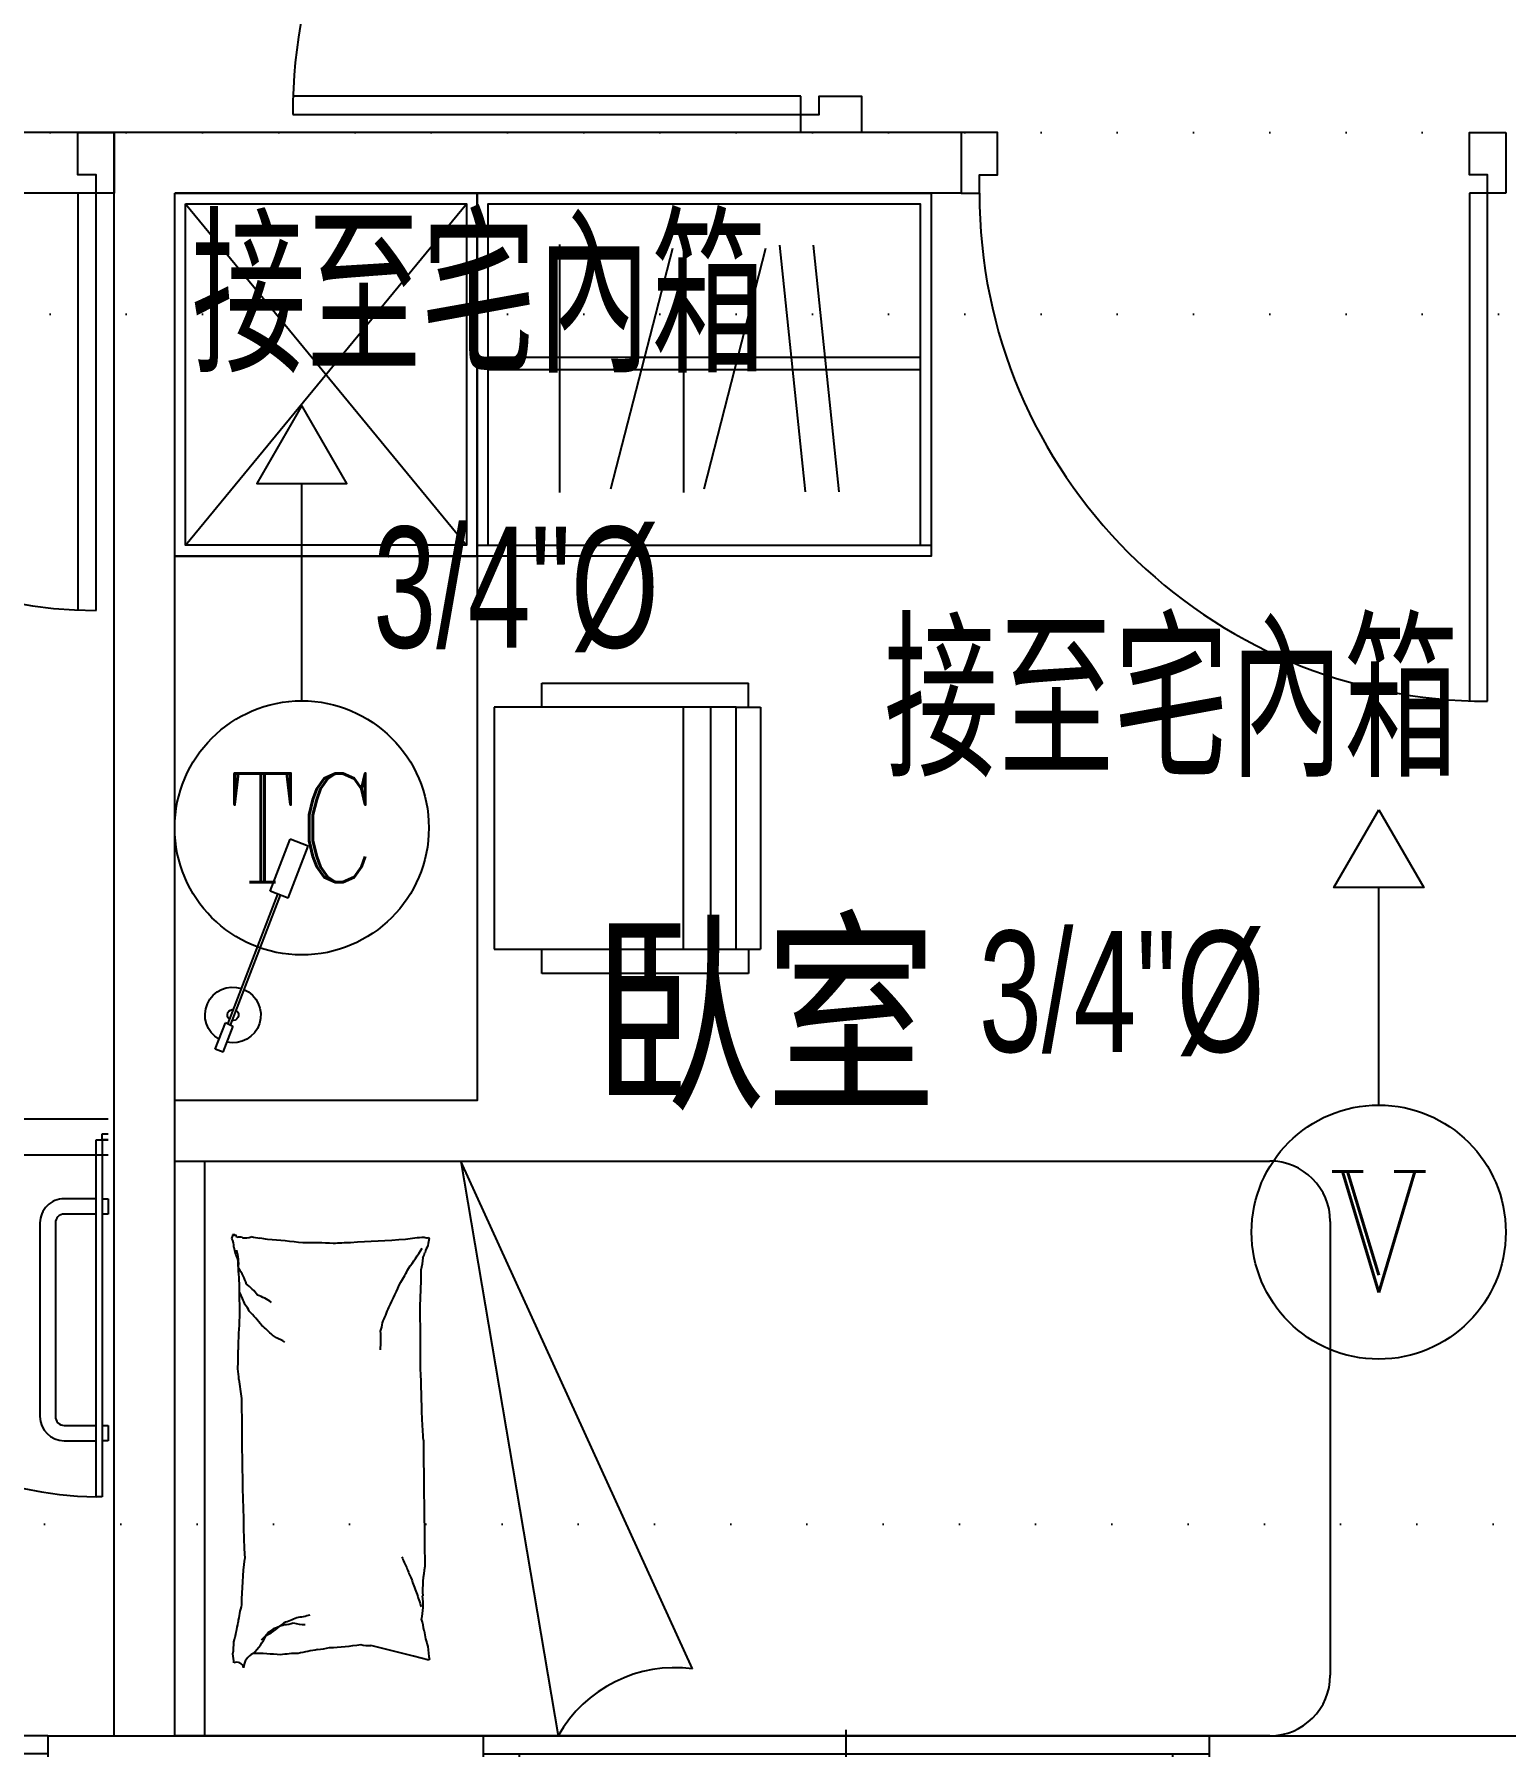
# Model space of a CAD drawing. Header units: millimetres. Extents: x 98197 to 106565, y 53890 to 60222.
# Drawn here: x 103142.1 to 103385.4, y 56368.8 to 56651.8 of the extents above; entities that cross this region are included whole.
import ezdxf
from ezdxf.enums import TextEntityAlignment as Align

# ---------------------------------------------------------------- set-up
doc = ezdxf.new("R2010")
doc.units = ezdxf.units.MM
doc.header["$LTSCALE"] = 50
doc.header["$MEASUREMENT"] = 0
doc.linetypes.add('DOT', pattern=[0.25, 0, -0.25])
doc.layers.get('0').update_dxf_attribs({"color": 8, "linetype": 'CONTINUOUS'})
for name, color, linetype in [('00', 7, 'DOT'), ('11', 2, 'CONTINUOUS'), ('11L', 241, 'CONTINUOUS')]:
    doc.layers.add(name, color=color, linetype=linetype)
doc.styles.add('CHINA', font='c2', dxfattribs={"bigfont": 'china'})
doc.styles.add('NOTHING', font='TC-SIMP.SHX', dxfattribs={"bigfont": 'AE.SHX'})
doc.styles.add('ROMANC', font='ROMANC', dxfattribs={"oblique": 20, "height": 20, "bigfont": 'DAYUMP'})

# ---------------------------------------------------------------- blocks, each defined once
blk = doc.blocks.new('*U23', base_point=(532774.96, 50158.06))
for p, q in [((532768.96, 50203.06), (532780.96, 50203.06)), ((532864.96, 50200.06), (532780.96, 50200.06)), ((532780.96, 50200.06), (532780.96, 50197.06)), ((532780.96, 50197.06), (532864.96, 50197.06)), ((532768.96, 50113.06), (532780.96, 50113.06))]:
    blk.add_line(p, q)
for points in [[(532780.96, 50203.06), (532780.96, 50200.06), (532777.96, 50200.06), (532777.96, 50197.06), (532770.96, 50197.06), (532770.96, 50203.06)], [(532780.96, 50113.06), (532780.96, 50116.06), (532777.96, 50116.06), (532777.96, 50119.06), (532770.96, 50119.06), (532770.96, 50113.06)]]:
    blk.add_lwpolyline(points)
blk.add_arc((532780.96, 50200.06), 84, 270, 360)
blk = doc.blocks.new('*U27', base_point=(551368.96, 44174.06))
for p, q in [((551368.96, 44185.56), (551368.96, 44165.56)), ((551323.96, 44166.56), (551323.96, 44181.56)), ((551413.96, 44181.56), (551323.96, 44181.56)), ((551329.96, 44181.56), (551329.96, 44169.56)), ((551407.96, 44181.56), (551407.96, 44169.56)), ((551413.96, 44166.56), (551413.96, 44181.56)), ((551329.96, 44177.56), (551372.96, 44177.56)), ((551407.96, 44173.56), (551364.96, 44173.56)), ((551413.96, 44169.56), (551323.96, 44169.56)), ((551413.96, 44166.56), (551323.96, 44166.56))]:
    blk.add_line(p, q)
blk = doc.blocks.new('*U29', base_point=(551535.96, 44174.06))
for p, q in [((551535.96, 44185.56), (551535.96, 44165.56)), ((551475.96, 44166.56), (551475.96, 44181.56)), ((551475.96, 44181.56), (551595.96, 44181.56)), ((551481.96, 44181.56), (551481.96, 44169.56)), ((551589.96, 44181.56), (551589.96, 44169.56)), ((551595.96, 44166.56), (551595.96, 44181.56)), ((551481.96, 44177.56), (551539.96, 44177.56)), ((551589.96, 44173.56), (551531.96, 44173.56)), ((551475.96, 44169.56), (551595.96, 44169.56)), ((551475.96, 44166.56), (551595.96, 44166.56))]:
    blk.add_line(p, q)
blk = doc.blocks.new('*U38', base_point=(71637.47, 1628.82))
for p, q in [((71602.97, 1702.82), (71602.97, 1633.82)), ((71605.97, 1633.82), (71605.97, 1702.82)), ((71599.97, 1623.82), (71599.97, 1633.82)), ((71599.97, 1633.82), (71602.97, 1633.82)), ((71602.97, 1633.82), (71605.97, 1633.82)), ((71605.97, 1633.82), (71674.97, 1633.82)), ((71674.97, 1623.82), (71674.97, 1633.82)), ((71599.97, 1623.82), (71674.97, 1623.82))]:
    blk.add_line(p, q)
for points in [[(71599.97, 1633.82), (71602.97, 1633.82), (71602.97, 1630.82), (71605.97, 1630.82), (71605.97, 1623.82), (71599.97, 1623.82)], [(71674.97, 1633.82), (71671.97, 1633.82), (71671.97, 1630.82), (71668.97, 1630.82), (71668.97, 1623.82), (71674.97, 1623.82)]]:
    blk.add_lwpolyline(points)
blk.add_arc((71602.97, 1633.82), 69, 0, 90)
blk = doc.blocks.new('*U39', base_point=(71414.97, 1628.82))
for p, q in [((71372.97, 1717.82), (71372.97, 1633.82)), ((71375.97, 1633.82), (71375.97, 1717.82)), ((71369.97, 1623.82), (71369.97, 1633.82)), ((71372.97, 1633.82), (71375.97, 1633.82)), ((71459.97, 1623.82), (71459.97, 1633.82))]:
    blk.add_line(p, q)
for points in [[(71369.97, 1633.82), (71372.97, 1633.82), (71372.97, 1630.82), (71375.97, 1630.82), (71375.97, 1623.82), (71369.97, 1623.82)], [(71459.97, 1633.82), (71456.97, 1633.82), (71456.97, 1630.82), (71453.97, 1630.82), (71453.97, 1623.82), (71459.97, 1623.82)]]:
    blk.add_lwpolyline(points)
blk.add_arc((71372.97, 1633.82), 84, 0, 90)
blk = doc.blocks.new('A$C062F3D30')
for p, q in [((-110.11, 222.55), (65.89, 222.55)), ((23.58, 127.55), (7.53, 222.55)), ((65.89, 222.55), (65.89, 127.55)), ((65.89, 222.55), (70.89, 222.55)), ((70.89, 222.55), (70.89, 127.55)), ((-120.11, 137.55), (-120.11, 212.55)), ((-14.69, 211.51), (23.58, 127.55)), ((28.9, 210.05), (31.45, 209.41)), ((31.45, 209.41), (38.47, 207.65)), ((65.89, 127.55), (-110.11, 127.55)), ((70.89, 127.55), (65.89, 127.55))]:
    blk.add_line(p, q)
for centre, radius, start, end in [((-110.11, 212.55), 10, 90, 180), ((-11.75, 233.45), 22.14, 262.3533, 330.5143), ((28.82, 210.04), 0.0779, 255.9551, 4.0829), ((6.1, 206.17), 23.01, 4.0829, 9.4841), ((56.63, 211.53), 2.91, 296.5805, 355.5998), ((60.62, 211.52), 1.12, 191.2724, 296.5805), ((68.81, 210.52), 7.68, 180, 191.2724), ((10.43, 201.98), 19.52, 9.4841, 17.3864), ((38.74, 201.9), 5.76, 75.9548, 92.6649), ((47.93, 152.03), 56, 92.6649, 98.0051), ((51.03, 181.62), 26.96, 98.0051, 102.1984), ((34.66, 282.22), 74.97, 279.6844, 282.1984), ((50.5, 226.28), 17.34, 270, 279.6844), ((57.96, 250.75), 41.81, 263.7676, 270), ((61.63, 200.97), 7.64, 131.4429, 143.7359), ((66.36, 200.55), 11.9, 135.0976, 152.7964), ((86.05, 199.98), 25.91, 164.256, 171.5628), ((74.82, 207.01), 13.7, 171.5628, 180), ((39.8, 206.33), 10.18, 186.4341, 197.3864), ((49.32, 196.38), 7.78, 75.3149, 90), ((56.21, 192.42), 11.9, 106.515, 117.3988), ((52.83, 199.38), 4.77, 90, 108.7799), ((61.25, 195.42), 11.9, 117.3988, 135.0976), ((59.32, 187.94), 17.47, 108.7799, 111.8149), ((59.19, 192.87), 12.84, 111.8149, 115.3551), ((57.38, 201.44), 4.47, 115.3551, 131.4429), ((42.24, 200.81), 12.4, 168.4414, 186.4341), ((-29.07, 180.36), 62.79, 17.1982, 19.428), ((51.9, 191.14), 11.9, 95.6311, 106.515), ((40.02, 206.49), 20.59, 344.256, 352.4531), ((10.38, 198.48), 19.55, 348.4414, 2.7491), ((-27.44, 175.75), 62.79, 19.428, 21.6577), ((1.81, 200.9), 58.03, 352.4531, 0), ((-25.81, 171.62), 62.79, 21.6577, 23.4844), ((-3405.68, 142.97), 3435.61, 0.51202, 0.86036), ((-24.22, 167.95), 62.79, 23.4844, 25.3111), ((-636.13, 166.83), 695.96, 359.99933, 2.17773), ((133.08, 178.38), 103.4, 182.6096, 184.6176), ((315.76, 174.9), 285.79, 180.9704, 182.6096), ((15.56, 158.87), 44.99, 6.0867, 10.1899), ((516.34, 159.46), 486.07, 179.7135, 180.9704), ((73.23, 164.21), 12.95, 182.5386, 190.1899), ((85.02, 159.86), 24.62, 175.1982, 182.5386), ((59.94, 157.1), 23.12, 175.9172, 183.5552), ((-13.8, 159.51), 74.22, 355.1982, 359.4243), ((60.74, 172.45), 17.02, 241.6832, 246.9972), ((56.73, 160.04), 4.19, 230.9651, 241.6832), ((68.55, 169.6), 19.14, 223.8115, 230.9651), ((75.8, 136.54), 43.06, 155.6735, 159.3257), ((41.47, 153.93), 4.93, 159.3257, 175.9172), ((82.59, 175.41), 33.29, 218.3886, 223.8115), ((-66.78, 149.07), 127.01, 359.4243, 1.9079), ((129.08, 145.06), 98.94, 176.426, 179.7135), ((144.46, 97.42), 121.74, 153.5015, 155.6735), ((59.88, 157.73), 8.43, 233.8234, 251.5603), ((64.37, 155.35), 6.53, 207.2396, 218.3886), ((77.84, 158.38), 19.89, 200.8603, 207.2396), ((56.03, 133.44), 26.57, 147.865, 153.5015), ((64.03, 154.7), 8.43, 216.0864, 233.8234), ((67.16, 150.21), 8.43, 195.9352, 216.0864), ((-9.24, 141.4), 69.77, 1.9079, 5.2592), ((42.23, 142.79), 12.4, 167.131, 176.426), ((82.46, 109.04), 61.93, 144.1737, 147.865), ((68.75, 144.62), 8.43, 175.7841, 195.9352), ((23.26, 144.48), 6.52, 332.7159, 343.7788), ((33.28, 141.8), 3.85, 152.7159, 167.131), ((56.54, 141.39), 4.58, 5.2592, 30.6513), ((63.55, 141.62), 2.45, 175.6975, 210.6513), ((21.68, 142.41), 7.44, 343.7788, 352.8796), ((28.79, 140.23), 0.112, 352.8796, 73.3022), ((29.19, 138.59), 1.64, 73.3022, 99.9984), ((27.99, 167.42), 27.3, 273.5049, 279.9984), ((-29.04, 1297.91), 1159.02, 273.05496, 273.50486), ((38.51, 257.05), 116.04, 271.6331, 273.055), ((48.08, 198.76), 57.69, 266.6313, 271.6331), ((60.1, 218.01), 77.61, 262.3191, 266.6313), ((59.08, 157.01), 16.86, 257.8905, 262.3191), ((53.86, 119.6), 20.91, 77.8905, 81.8665), ((59.27, 137.46), 2.79, 81.8665, 111.421), ((60.16, 141.45), 1.33, 248.0096, 291.421), ((61, 140.14), 0.364, 168.1069, 248.0096), ((60.93, 139.61), 0.197, 348.1069, 109.564), ((61.39, 139.47), 0.291, 109.564, 158.2117), ((63.42, 139.58), 2.13, 158.2117, 175.6975), ((-110.11, 137.55), 10, 180, 270)]:
    blk.add_arc(centre, radius, start, end)
blk = doc.blocks.new('A$C3FEC6CE6')
for p, q in [((-21.83, 31.02), (-13.22, 34.32)), ((-13.22, 34.32), (-12.07, 31.31)), ((-20.67, 28), (-12.07, 31.31)), ((-42.84, 21.46), (-21.33, 29.73)), ((-42.67, 21.03), (-21.16, 29.3)), ((-21.83, 31.02), (-20.67, 28)), ((-47.3, 20.24), (-43, 21.89)), ((-47.3, 20.24), (-46.81, 18.95)), ((-46.81, 18.95), (-42.46, 20.62)), ((-43.06, 21.87), (-42.46, 20.62))]:
    blk.add_line(p, q)
for radius, start, end in [(4.61, 23.1574, 192.3965), (4.61, 209.6671, 18.139), (0.922, 40.5009, 191.5459), (0.922, 220.5009, 11.5459)]:
    blk.add_arc((-41.15, 21.86), radius, start, end)
blk = doc.blocks.new('A$C761B7897')
for p, q in [((-22.05, 82.4), (-26.05, 82.4)), ((-26.05, 80.4), (-26.05, 82.4)), ((-22.05, 80.4), (-22.05, 84.4)), ((-22.05, 84.4), (17.95, 84.4)), ((17.95, 80.4), (17.95, 84.4)), ((17.95, 82.4), (21.95, 82.4)), ((21.95, 82.4), (21.95, 48.27)), ((-26.05, 48.27), (-26.05, 80.4)), ((17.95, 80.4), (-22.05, 80.4)), ((-22.05, 80.4), (-22.05, 40.4)), ((17.95, 40.4), (17.95, 80.4)), ((-22.05, 76.13), (17.95, 76.13)), ((-22.05, 71.63), (17.95, 71.63)), ((-22.05, 48.27), (-26.05, 48.27)), ((21.95, 48.27), (17.95, 48.27)), ((-22.05, 40.4), (17.95, 40.4))]:
    blk.add_line(p, q)
blk = doc.blocks.new('A$C62E31E07')
for p, q in [((-41.82, 24.2), (-41.82, 95.6)), ((-39.82, 24.2), (-39.82, 95.6)), ((-62.13, 83.73), (-21.12, 83.73)), ((-61.51, 75.3), (-21.73, 65.1)), ((-62.13, 63.24), (-21.12, 63.24)), ((-61.51, 59.92), (-21.73, 49.72)), ((-62.02, 43.13), (-21.22, 47.37)), ((-62.02, 37.56), (-21.22, 41.8))]:
    blk.add_line(p, q)
for points in [[(-72.62, 52.4), (-72.62, 97.4), (-70.82, 97.4)], [(-70.82, 97.4), (-12.62, 97.4), (-12.62, 22.4), (-70.82, 22.4)], [(-70.82, 97.4), (-70.82, 52.4)], [(-70.82, 95.6), (-14.42, 95.6), (-14.42, 24.2), (-70.82, 24.2)], [(-70.82, 52.4), (-70.82, 22.4), (-72.62, 22.4), (-72.62, 52.4)]]:
    blk.add_lwpolyline(points)
blk = doc.blocks.new('TC01')
at = {"layer": '11'}
blk.add_circle((35175.67, 11972.52), 21, dxfattribs=at)
at = {"layer": '11', "style": 'ROMANC', "width": 0.8}
blk.add_text('TC', height=18, dxfattribs=at).set_placement((35175.67, 11972.52), align=Align.MIDDLE)

msp = doc.modelspace()

# ---------------------------------------------------------------- linework, layer by layer
for p, q in [((103155.357, 56370.566), (103155.357, 56635.566)), ((103295.357, 56635.566), (103155.357, 56635.566)), ((103165.357, 56370.566), (103165.357, 56625.566)), ((103295.357, 56625.566), (103165.357, 56625.566)), ((103047.857, 56472.566), (103154.357, 56472.566)), ((103152.357, 56469.066), (103154.357, 56469.066)), ((103153.357, 56470.066), (103154.357, 56470.066)), ((103047.857, 56466.566), (103154.357, 56466.566)), ((103144.357, 56370.566), (103406.357, 56370.566))]:
    msp.add_line(p, q)
at = {"lineweight": -3, "ltscale": 0.01}
for p, q in [((103152.357, 56410.066, 0), (103152.357, 56469.066, 0)), ((103152.357, 56469.066, 0), (103153.357, 56469.066, 0)), ((103153.357, 56469.066, 0), (103153.357, 56470.066)), ((103153.357, 56469.066, 0), (103153.357, 56410.066, 0)), ((103154.357, 56469.066, 0), (103153.357, 56469.066, 0)), ((103152.357, 56459.336, 0), (103147.087, 56459.336, 0)), ((103153.357, 56459.336, 0), (103154.357, 56459.336, 0)), ((103154.357, 56459.336, 0), (103154.357, 56456.796, 0)), ((103143.087, 56455.336, 0), (103143.087, 56423.331, 0)), ((103145.627, 56455.336, 0), (103145.627, 56423.333, 0)), ((103152.357, 56456.796, 0), (103147.087, 56456.796, 0)), ((103154.357, 56456.796, 0), (103153.357, 56456.796, 0)), ((103147.087, 56421.876, 0), (103152.357, 56421.876, 0)), ((103153.357, 56421.876, 0), (103154.357, 56421.876, 0)), ((103154.357, 56421.876, 0), (103154.357, 56419.336, 0)), ((103147.087, 56419.336, 0), (103152.357, 56419.336, 0)), ((103154.357, 56419.336, 0), (103153.357, 56419.336, 0)), ((103153.357, 56410.066, 0), (103152.357, 56410.066, 0))]:
    msp.add_line(p, q, dxfattribs=at)
at = {"lineweight": -3}
msp.add_line((103153.357, 56470.066), (103154.357, 56470.066), dxfattribs=at)
for points in [[(103165.357, 56625.566), (103215.357, 56625.566), (103215.357, 56565.566), (103165.357, 56565.566), (103165.357, 56625.566)], [(103167.157, 56567.366), (103213.557, 56623.766)], [(103167.157, 56623.766), (103213.557, 56567.366)], [(103215.357, 56565.566), (103215.357, 56475.566), (103165.357, 56475.566), (103165.357, 56565.566), (103215.357, 56565.566)]]:
    msp.add_lwpolyline(points)
msp.add_lwpolyline([(103167.157, 56623.766), (103213.557, 56623.766), (103213.557, 56567.366), (103167.157, 56567.366)], close=True)
msp.add_arc((103153.372, 56470.072, 0), 60.014, 180.00546, 269.03153)
at = {"lineweight": -3, "ltscale": 0.01}
for centre, radius, start, end in [((103147.087, 56455.336, 0), 4, 89.99992, 179.99992), ((103147.087, 56455.336, 0), 1.46, 89.99992, 179.99992), ((103147.087, 56423.336, 0), 4, 179.99992, 269.99992), ((103147.087, 56423.336, 0), 1.46, 179.99992, 269.99992)]:
    msp.add_arc(centre, radius, start, end, dxfattribs=at)
at = {"layer": '00'}
for p, q in [((103535.357, 56635.566), (103017.857, 56635.566)), ((103535.357, 56605.566), (103017.857, 56605.566)), ((103017.857, 56405.566), (103535.357, 56405.566))]:
    msp.add_line(p, q, dxfattribs=at)
at = {"layer": '11'}
msp.add_circle((103364.357, 56453.82), 21, dxfattribs=at)
at = {"layer": '11L'}
for p, q in [((103186.357, 56541.638), (103186.357, 56577.582)), ((103364.357, 56474.82), (103364.357, 56510.764))]:
    msp.add_line(p, q, dxfattribs=at)
for points in [[(103186.357, 56590.461), (103178.922, 56577.582), (103193.793, 56577.582)], [(103364.357, 56523.643), (103371.793, 56510.764), (103356.922, 56510.764)]]:
    msp.add_lwpolyline(points, close=True, dxfattribs=at)

# ---------------------------------------------------------------- block references
for name, p, rotation in [('*U23', (103274.857, 56680.566), 180), ('*U38', (103117.857, 56630.566), 180), ('*U39', (103340.357, 56630.566), 180), ('A$C62E31E07', (103312.761, 56638.188), 89.99999999999999), ('A$C761B7897', (103177.772, 56518.513), 270), ('A$C062F3D30', (103236.249, 56593.12), 180)]:
    msp.add_blockref(name, p, dxfattribs=dict(rotation=rotation))
at = {"xscale": -1}
for name, p, rotation in [('A$C3FEC6CE6', (103153.115, 56530.852), 269.9999999999999), ('*U27', (103099.357, 56363.066), 180), ('*U29', (103276.357, 56363.066), 180)]:
    msp.add_blockref(name, p, dxfattribs=dict(at, rotation=rotation))
at = {"layer": '11'}
msp.add_blockref('TC01', (68010.685, 44548.117), dxfattribs=at)

# ---------------------------------------------------------------- texts
at = {"style": 'NOTHING'}
msp.add_text('臥室', height=30, dxfattribs=at).set_placement((103234.386, 56473.807))
at = {"layer": '11', "style": 'ROMANC'}
msp.add_text('V', height=20, dxfattribs=at).set_placement((103364.357, 56453.82), align=Align.MIDDLE)
at = {"layer": '11L', "lineweight": 0, "style": 'CHINA'}
for s, height, width, p in [('接至宅內箱', 25, 0.8, (103168.121, 56595.878)), ('3/4"%%C', 20, 0.7, (103198.159, 56550.429)), ('接至宅內箱', 25, 0.8, (103282.594, 56529.06)), ('3/4"%%C', 20, 0.7, (103298.275, 56483.612))]:
    msp.add_text(s, height=height, dxfattribs=dict(at, width=width)).set_placement(p)

doc.saveas('drawing.dxf')
